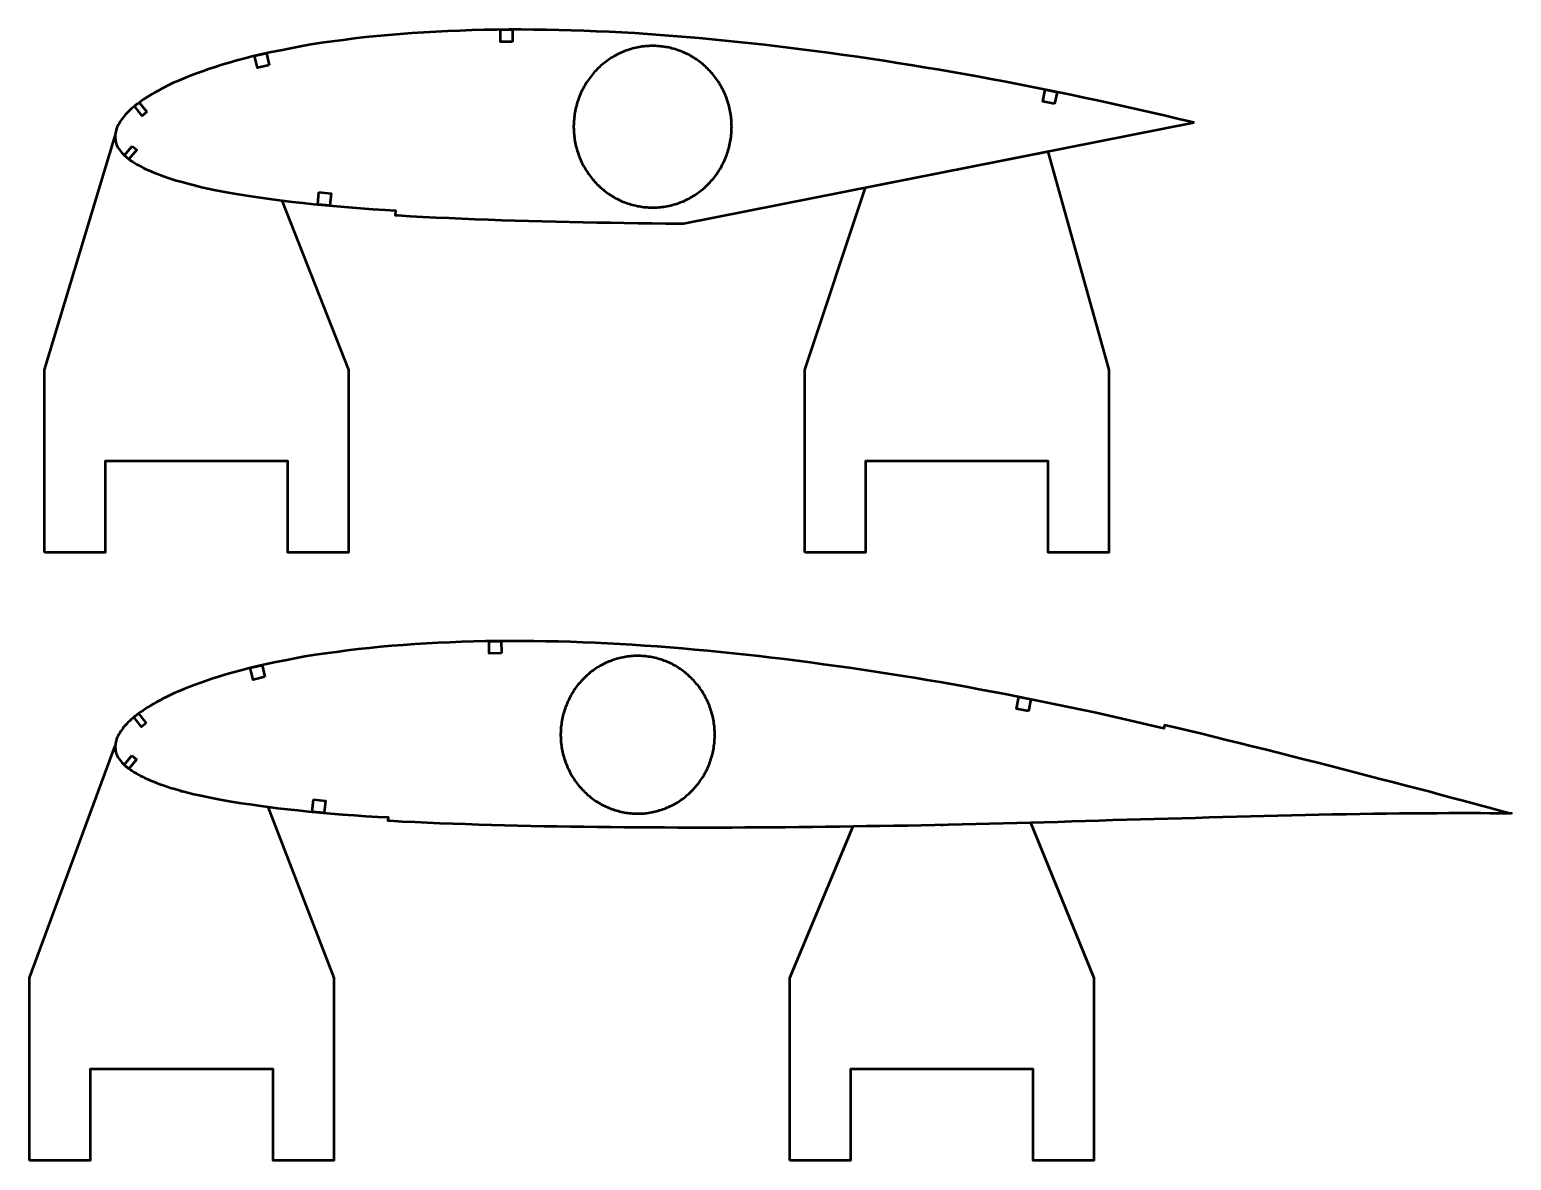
# Model space of a CAD drawing. Header units: metres. Extents: x -32 to 1074, y -15727 to -24.
# Drawn here: x -27 to 460.3, y -14840 to -14468.1 of the extents above; entities that cross this region are included whole.
import ezdxf

# ---------------------------------------------------------------- set-up
doc = ezdxf.new("R2010")
doc.units = ezdxf.units.M
doc.layers.add('Layer', color=7, linetype='Continuous', lineweight=50)

msp = doc.modelspace()

# ---------------------------------------------------------------- linework, layer by layer
at = {"layer": 'Layer', "color": 1}
for p, q in [((277.89, -14514.06), (277.89, -14514.56)), ((27.89, -14519.43), (27.89, -14519.93)), ((22.97, -14718.47), (22.97, -14718.97)), ((272.97, -14729.53), (272.97, -14730.03))]:
    msp.add_line(p, q, dxfattribs=at)
at = {"layer": 'Layer'}
for points in [[(355.84, -14498.63), (355.84, -14498.63), (354.91, -14498.41), (350.52, -14497.38), (346.14, -14496.34), (341.77, -14495.31), (337.39, -14494.3), (333.02, -14493.32), (328.63, -14492.36), (324.23, -14491.42), (319.84, -14490.48), (315.45, -14489.54), (311.07, -14488.61), (306.68, -14487.71), (302.29, -14486.85), (297.89, -14485.99), (293.5, -14485.15), (289.11, -14484.31), (284.72, -14483.49), (280.34, -14482.69), (275.95, -14481.93), (271.55, -14481.19), (267.16, -14480.47), (262.77, -14479.75), (258.39, -14479.04), (254.01, -14478.35), (249.63, -14477.69), (245.25, -14477.06), (240.87, -14476.44), (236.49, -14475.84), (232.13, -14475.24), (227.77, -14474.67), (223.41, -14474.12), (219.06, -14473.6), (214.71, -14473.1), (210.37, -14472.62), (206.04, -14472.15), (201.72, -14471.7), (197.41, -14471.28), (193.13, -14470.88), (188.86, -14470.51), (184.61, -14470.16), (180.39, -14469.84), (176.17, -14469.54), (171.97, -14469.27), (167.78, -14469.03), (163.6, -14468.82), (159.43, -14468.63), (155.27, -14468.46), (151.13, -14468.32), (147, -14468.21), (142.88, -14468.13), (138.77, -14468.08), (134.68, -14468.06), (130.6, -14468.07), (126.54, -14468.11), (122.5, -14468.18), (118.48, -14468.27), (114.47, -14468.4), (110.5, -14468.55), (106.54, -14468.75), (102.61, -14468.98), (98.7, -14469.23), (94.83, -14469.51), (91, -14469.83), (87.2, -14470.19), (83.45, -14470.59), (79.73, -14471.02), (76.06, -14471.48), (72.46, -14471.94), (68.92, -14472.45), (65.46, -14473), (62.07, -14473.6), (58.76, -14474.23), (55.54, -14474.87), (52.42, -14475.52), (49.42, -14476.16), (46.53, -14476.83), (43.76, -14477.53), (41.13, -14478.24), (38.61, -14478.96), (36.22, -14479.68), (33.96, -14480.39), (31.82, -14481.1), (29.8, -14481.79), (27.89, -14482.46), (26.11, -14483.12), (24.44, -14483.77), (22.87, -14484.43), (21.39, -14485.08), (20, -14485.71), (18.69, -14486.34), (17.46, -14486.95), (16.3, -14487.56), (15.2, -14488.15), (14.16, -14488.73), (13.18, -14489.3), (12.26, -14489.85), (11.39, -14490.39), (10.57, -14490.93), (9.79, -14491.47), (9.06, -14491.99), (8.37, -14492.51), (7.72, -14493.01), (7.1, -14493.53), (6.52, -14494.04), (5.97, -14494.54), (5.46, -14495.04), (4.97, -14495.53), (4.52, -14496.02), (4.1, -14496.51), (3.71, -14497), (3.34, -14497.48), (3, -14497.96), (2.68, -14498.44), (2.38, -14498.92), (2.12, -14499.39), (1.89, -14499.82), (1.7, -14500.24), (1.54, -14500.68), (1.41, -14501.14), (1.3, -14501.62), (1.21, -14502.11), (1.14, -14502.5), (1.09, -14502.96), (1.12, -14503.31), (1.14, -14503.79), (1.17, -14504.24), (1.23, -14504.67), (1.31, -14505.1), (1.42, -14505.52), (1.57, -14505.95), (1.76, -14506.37), (2, -14506.8), (2.28, -14507.24), (2.6, -14507.68), (2.94, -14508.12), (3.3, -14508.55), (3.7, -14508.98), (4.14, -14509.41), (4.6, -14509.83), (5.09, -14510.25), (5.63, -14510.66), (6.19, -14511.07), (6.8, -14511.48), (7.44, -14511.88), (8.11, -14512.29), (8.83, -14512.69), (9.58, -14513.1), (10.36, -14513.5), (11.19, -14513.91), (12.07, -14514.31), (13, -14514.72), (13.99, -14515.13), (15.02, -14515.54), (16.12, -14515.95), (17.28, -14516.37), (18.51, -14516.79), (19.81, -14517.22), (21.19, -14517.64), (22.65, -14518.06), (24.23, -14518.49), (25.9, -14518.93), (27.67, -14519.38), (29.55, -14519.83), (31.56, -14520.28), (33.7, -14520.73), (35.97, -14521.18), (38.38, -14521.63), (40.95, -14522.06), (43.67, -14522.5), (46.53, -14522.95), (49.52, -14523.4), (52.65, -14523.85), (55.92, -14524.27), (59.31, -14524.68), (62.83, -14525.06), (66.46, -14525.42), (70.18, -14525.8), (73.98, -14526.17), (77.85, -14526.51), (81.8, -14526.82), (85.81, -14527.11), (89.89, -14527.37), (93.3, -14527.58), (93.21, -14529.07), (93.93, -14529.12), (98.1, -14529.37), (102.31, -14529.61), (106.56, -14529.83), (110.84, -14530.02), (115.16, -14530.19), (119.5, -14530.36), (123.86, -14530.53), (128.25, -14530.7), (132.66, -14530.85), (137.09, -14530.97), (141.54, -14531.09), (146.01, -14531.19), (150.49, -14531.29), (154.99, -14531.38), (159.5, -14531.47), (164.02, -14531.55), (168.56, -14531.62), (173.1, -14531.68), (177.65, -14531.74), (182.21, -14531.79), (188.08, -14531.84), (355.84, -14498.63)], [(355.84, -14498.63), (355.84, -14498.63), (354.91, -14498.41), (350.52, -14497.38), (346.14, -14496.34), (341.77, -14495.31), (337.39, -14494.3), (333.02, -14493.32), (328.63, -14492.36), (324.23, -14491.42), (319.84, -14490.48), (315.45, -14489.54), (311.07, -14488.61), (306.68, -14487.71), (302.29, -14486.85), (297.89, -14485.99), (293.5, -14485.15), (289.11, -14484.31), (284.72, -14483.49), (280.34, -14482.69), (275.95, -14481.93), (271.55, -14481.19), (267.16, -14480.47), (262.77, -14479.75), (258.39, -14479.04), (254.01, -14478.35), (249.63, -14477.69), (245.25, -14477.06), (240.87, -14476.44), (236.49, -14475.84), (232.13, -14475.24), (227.77, -14474.67), (223.41, -14474.12), (219.06, -14473.6), (214.71, -14473.1), (210.37, -14472.62), (206.04, -14472.15), (201.72, -14471.7), (197.41, -14471.28), (193.13, -14470.88), (188.86, -14470.51), (184.61, -14470.16), (180.39, -14469.84), (176.17, -14469.54), (171.97, -14469.27), (167.78, -14469.03), (163.6, -14468.82), (159.43, -14468.63), (155.27, -14468.46), (151.13, -14468.32), (147, -14468.21), (142.88, -14468.13), (138.77, -14468.08), (134.68, -14468.06), (130.6, -14468.07), (126.54, -14468.11), (122.5, -14468.18), (118.48, -14468.27), (114.47, -14468.4), (110.5, -14468.55), (106.54, -14468.75), (102.61, -14468.98), (98.7, -14469.23), (94.83, -14469.51), (91, -14469.83), (87.2, -14470.19), (83.45, -14470.59), (79.73, -14471.02), (76.06, -14471.48), (72.46, -14471.94), (68.92, -14472.45), (65.46, -14473), (62.07, -14473.6), (58.76, -14474.23), (55.54, -14474.87), (52.42, -14475.52), (49.42, -14476.16), (46.53, -14476.83), (43.76, -14477.53), (41.13, -14478.24), (38.61, -14478.96), (36.22, -14479.68), (33.96, -14480.39), (31.82, -14481.1), (29.8, -14481.79), (27.89, -14482.46), (26.11, -14483.12), (24.44, -14483.77), (22.87, -14484.43), (21.39, -14485.08), (20, -14485.71), (18.69, -14486.34), (17.46, -14486.95), (16.3, -14487.56), (15.2, -14488.15), (14.16, -14488.73), (13.18, -14489.3), (12.26, -14489.85), (11.39, -14490.39), (10.57, -14490.93), (9.79, -14491.47), (9.06, -14491.99), (8.37, -14492.51), (7.72, -14493.01), (7.1, -14493.53), (6.52, -14494.04), (5.97, -14494.54), (5.46, -14495.04), (4.97, -14495.53), (4.52, -14496.02), (4.1, -14496.51), (3.71, -14497), (3.34, -14497.48), (3, -14497.96), (2.68, -14498.44), (2.38, -14498.92), (2.12, -14499.39), (1.89, -14499.82), (1.7, -14500.24), (1.54, -14500.68), (1.41, -14501.14), (1.3, -14501.62), (1.21, -14502.11), (1.14, -14502.5), (1.09, -14502.96), (1.12, -14503.31), (1.14, -14503.79), (1.17, -14504.24), (1.23, -14504.67), (1.31, -14505.1), (1.42, -14505.52), (1.57, -14505.95), (1.76, -14506.37), (2, -14506.8), (2.28, -14507.24), (2.6, -14507.68), (2.94, -14508.12), (3.3, -14508.55), (3.7, -14508.98), (4.14, -14509.41), (4.6, -14509.83), (5.09, -14510.25), (5.63, -14510.66), (6.19, -14511.07), (6.8, -14511.48), (7.44, -14511.88), (8.11, -14512.29), (8.83, -14512.69), (9.58, -14513.1), (10.36, -14513.5), (11.19, -14513.91), (12.07, -14514.31), (13, -14514.72), (13.99, -14515.13), (15.02, -14515.54), (16.12, -14515.95), (17.28, -14516.37), (18.51, -14516.79), (19.81, -14517.22), (21.19, -14517.64), (22.65, -14518.06), (24.23, -14518.49), (25.9, -14518.93), (27.67, -14519.38), (29.55, -14519.83), (31.56, -14520.28), (33.7, -14520.73), (35.97, -14521.18), (38.38, -14521.63), (40.95, -14522.06), (43.67, -14522.5), (46.53, -14522.95), (49.52, -14523.4), (52.65, -14523.85), (55.92, -14524.27), (59.31, -14524.68), (62.83, -14525.06), (66.46, -14525.42), (70.18, -14525.8), (73.98, -14526.17), (77.85, -14526.51), (81.8, -14526.82), (85.81, -14527.11), (89.89, -14527.37), (93.3, -14527.58), (93.21, -14529.07), (93.93, -14529.12), (98.1, -14529.37), (102.31, -14529.61), (106.56, -14529.83), (110.84, -14530.02), (115.16, -14530.19), (119.5, -14530.36), (123.86, -14530.53), (128.25, -14530.7), (132.66, -14530.85), (137.09, -14530.97), (141.54, -14531.09), (146.01, -14531.19), (150.49, -14531.29), (154.99, -14531.38), (159.5, -14531.47), (164.02, -14531.55), (168.56, -14531.62), (173.1, -14531.68), (177.65, -14531.74), (182.21, -14531.79), (188.08, -14531.84), (355.84, -14498.63)], [(203.88, -14500), (203.87, -14499.44), (203.86, -14498.88), (203.83, -14498.33), (203.79, -14497.77), (203.74, -14497.21), (203.67, -14496.66), (203.6, -14496.1), (203.51, -14495.55), (203.42, -14495), (203.31, -14494.46), (203.19, -14493.91), (203.06, -14493.37), (202.92, -14492.83), (202.76, -14492.29), (202.6, -14491.76), (202.42, -14491.23), (202.24, -14490.71), (202.04, -14490.19), (201.84, -14489.67), (201.62, -14489.16), (201.39, -14488.65), (201.15, -14488.15), (200.9, -14487.65), (200.64, -14487.16), (200.37, -14486.67), (200.1, -14486.19), (199.81, -14485.72), (199.51, -14485.25), (199.2, -14484.79), (198.88, -14484.33), (198.56, -14483.89), (198.22, -14483.45), (197.88, -14483.01), (197.52, -14482.59), (197.16, -14482.17), (196.79, -14481.76), (196.41, -14481.36), (196.02, -14480.96), (195.63, -14480.58), (195.23, -14480.2), (194.82, -14479.83), (194.4, -14479.47), (193.97, -14479.12), (193.54, -14478.78), (193.1, -14478.45), (192.65, -14478.13), (192.2, -14477.82), (191.74, -14477.51), (191.28, -14477.22), (190.81, -14476.94), (190.33, -14476.67), (189.85, -14476.4), (189.36, -14476.15), (188.87, -14475.91), (188.37, -14475.68), (187.87, -14475.46), (187.36, -14475.25), (186.85, -14475.05), (186.34, -14474.87), (185.82, -14474.69), (185.3, -14474.53), (184.77, -14474.37), (184.24, -14474.23), (183.71, -14474.1), (183.18, -14473.98), (182.64, -14473.87), (182.1, -14473.78), (181.56, -14473.69), (181.02, -14473.62), (180.48, -14473.56), (179.94, -14473.51), (179.39, -14473.47), (178.85, -14473.44), (178.3, -14473.43), (177.75, -14473.42), (177.21, -14473.43), (176.66, -14473.45), (176.12, -14473.49), (175.57, -14473.53), (175.03, -14473.59), (174.49, -14473.65), (173.95, -14473.73), (173.41, -14473.82), (172.87, -14473.92), (172.34, -14474.04), (171.8, -14474.16), (171.27, -14474.3), (170.75, -14474.45), (170.22, -14474.61), (169.7, -14474.78), (169.19, -14474.96), (168.67, -14475.15), (168.17, -14475.35), (167.66, -14475.57), (167.16, -14475.79), (166.67, -14476.03), (166.18, -14476.28), (165.69, -14476.53), (165.21, -14476.8), (164.74, -14477.08), (164.27, -14477.37), (163.81, -14477.66), (163.35, -14477.97), (162.9, -14478.29), (162.46, -14478.61), (162.02, -14478.95), (161.6, -14479.3), (161.17, -14479.65), (160.76, -14480.01), (160.35, -14480.39), (159.95, -14480.77), (159.56, -14481.16), (159.18, -14481.56), (158.8, -14481.96), (158.44, -14482.38), (158.08, -14482.8), (157.73, -14483.23), (157.39, -14483.66), (157.06, -14484.11), (156.74, -14484.56), (156.43, -14485.02), (156.12, -14485.48), (155.83, -14485.95), (155.54, -14486.43), (155.27, -14486.91), (155.01, -14487.4), (154.75, -14487.9), (154.51, -14488.4), (154.28, -14488.9), (154.05, -14489.41), (153.84, -14489.93), (153.64, -14490.45), (153.45, -14490.97), (153.27, -14491.5), (153.1, -14492.03), (152.94, -14492.56), (152.79, -14493.1), (152.66, -14493.64), (152.53, -14494.18), (152.42, -14494.73), (152.32, -14495.28), (152.22, -14495.83), (152.14, -14496.38), (152.08, -14496.94), (152.02, -14497.49), (151.97, -14498.05), (151.94, -14498.6), (151.92, -14499.16), (151.9, -14499.72), (151.9, -14500.28), (151.92, -14500.84), (151.94, -14501.4), (151.97, -14501.95), (152.02, -14502.51), (152.08, -14503.06), (152.14, -14503.62), (152.22, -14504.17), (152.32, -14504.72), (152.42, -14505.27), (152.53, -14505.82), (152.66, -14506.36), (152.79, -14506.9), (152.94, -14507.44), (153.1, -14507.97), (153.27, -14508.5), (153.45, -14509.03), (153.64, -14509.55), (153.84, -14510.07), (154.05, -14510.59), (154.28, -14511.1), (154.51, -14511.6), (154.75, -14512.1), (155.01, -14512.6), (155.27, -14513.09), (155.54, -14513.57), (155.83, -14514.05), (156.12, -14514.52), (156.43, -14514.98), (156.74, -14515.44), (157.06, -14515.89), (157.39, -14516.34), (157.73, -14516.77), (158.08, -14517.2), (158.44, -14517.62), (158.8, -14518.04), (159.18, -14518.44), (159.56, -14518.84), (159.95, -14519.23), (160.35, -14519.61), (160.76, -14519.99), (161.17, -14520.35), (161.6, -14520.7), (162.02, -14521.05), (162.46, -14521.39), (162.9, -14521.71), (163.35, -14522.03), (163.81, -14522.34), (164.27, -14522.63), (164.74, -14522.92), (165.21, -14523.2), (165.69, -14523.47), (166.18, -14523.72), (166.67, -14523.97), (167.16, -14524.21), (167.66, -14524.43), (168.17, -14524.65), (168.67, -14524.85), (169.19, -14525.04), (169.7, -14525.22), (170.22, -14525.39), (170.75, -14525.55), (171.27, -14525.7), (171.8, -14525.84), (172.34, -14525.96), (172.87, -14526.08), (173.41, -14526.18), (173.95, -14526.27), (174.49, -14526.35), (175.03, -14526.41), (175.57, -14526.47), (176.12, -14526.51), (176.66, -14526.55), (177.21, -14526.57), (177.75, -14526.58), (178.3, -14526.57), (178.85, -14526.56), (179.39, -14526.53), (179.94, -14526.49), (180.48, -14526.44), (181.02, -14526.38), (181.56, -14526.31), (182.1, -14526.22), (182.64, -14526.13), (183.18, -14526.02), (183.71, -14525.9), (184.24, -14525.77), (184.77, -14525.63), (185.3, -14525.47), (185.82, -14525.31), (186.34, -14525.13), (186.85, -14524.95), (187.36, -14524.75), (187.87, -14524.54), (188.37, -14524.32), (188.87, -14524.09), (189.36, -14523.85), (189.85, -14523.6), (190.33, -14523.33), (190.81, -14523.06), (191.28, -14522.78), (191.74, -14522.49), (192.2, -14522.18), (192.65, -14521.87), (193.1, -14521.55), (193.54, -14521.22), (193.97, -14520.88), (194.4, -14520.53), (194.82, -14520.17), (195.23, -14519.8), (195.63, -14519.42), (196.02, -14519.04), (196.41, -14518.64), (196.79, -14518.24), (197.16, -14517.83), (197.52, -14517.41), (197.88, -14516.99), (198.22, -14516.55), (198.56, -14516.11), (198.88, -14515.67), (199.2, -14515.21), (199.51, -14514.75), (199.81, -14514.28), (200.1, -14513.81), (200.37, -14513.33), (200.64, -14512.84), (200.9, -14512.35), (201.15, -14511.85), (201.39, -14511.35), (201.62, -14510.84), (201.84, -14510.33), (202.04, -14509.81), (202.24, -14509.29), (202.42, -14508.77), (202.6, -14508.24), (202.76, -14507.71), (202.92, -14507.17), (203.06, -14506.63), (203.19, -14506.09), (203.31, -14505.54), (203.42, -14505), (203.51, -14504.45), (203.6, -14503.9), (203.67, -14503.34), (203.74, -14502.79), (203.79, -14502.23), (203.83, -14501.67), (203.86, -14501.12), (203.87, -14500.56), (203.88, -14500)], [(460.24, -14725.98), (458.66, -14725.57), (456.14, -14724.89), (453.42, -14724.15), (450.49, -14723.36), (447.36, -14722.53), (444.04, -14721.64), (440.55, -14720.7), (436.9, -14719.72), (433.13, -14718.72), (429.24, -14717.71), (425.27, -14716.69), (421.23, -14715.63), (417.14, -14714.56), (413.02, -14713.47), (408.86, -14712.39), (404.68, -14711.32), (400.48, -14710.26), (396.26, -14709.18), (392.04, -14708.09), (387.82, -14707.01), (383.59, -14705.93), (379.34, -14704.88), (375.09, -14703.85), (370.84, -14702.8), (366.59, -14701.74), (362.34, -14700.68), (358.09, -14699.63), (353.84, -14698.61), (349.58, -14697.62), (346.21, -14696.86), (345.98, -14697.89), (345.07, -14697.68), (340.8, -14696.7), (336.54, -14695.71), (332.28, -14694.73), (328.02, -14693.76), (323.76, -14692.83), (319.49, -14691.92), (315.21, -14691.03), (310.93, -14690.13), (306.67, -14689.23), (302.4, -14688.35), (298.13, -14687.5), (293.86, -14686.68), (289.58, -14685.87), (285.3, -14685.07), (281.03, -14684.27), (276.76, -14683.49), (272.49, -14682.74), (268.22, -14682.02), (263.94, -14681.32), (259.67, -14680.64), (255.4, -14679.96), (251.13, -14679.29), (246.87, -14678.64), (242.61, -14678.02), (238.35, -14677.43), (234.09, -14676.85), (229.83, -14676.28), (225.58, -14675.72), (221.34, -14675.18), (217.11, -14674.67), (212.87, -14674.19), (208.64, -14673.72), (204.42, -14673.27), (200.2, -14672.83), (196, -14672.42), (191.81, -14672.02), (187.64, -14671.66), (183.5, -14671.32), (179.37, -14671), (175.25, -14670.71), (171.15, -14670.43), (167.07, -14670.19), (162.99, -14669.98), (158.93, -14669.79), (154.87, -14669.62), (150.83, -14669.48), (146.8, -14669.36), (142.78, -14669.28), (138.78, -14669.22), (134.79, -14669.19), (130.81, -14669.19), (126.84, -14669.21), (122.9, -14669.27), (118.97, -14669.36), (115.06, -14669.47), (111.16, -14669.61), (107.3, -14669.78), (103.45, -14669.98), (99.63, -14670.23), (95.83, -14670.49), (92.07, -14670.78), (88.35, -14671.11), (84.66, -14671.47), (81.01, -14671.88), (77.39, -14672.32), (73.83, -14672.78), (70.33, -14673.25), (66.9, -14673.76), (63.53, -14674.31), (60.24, -14674.91), (57.03, -14675.53), (53.9, -14676.17), (50.87, -14676.81), (47.95, -14677.46), (45.15, -14678.12), (42.46, -14678.81), (39.9, -14679.51), (37.46, -14680.22), (35.14, -14680.94), (32.94, -14681.64), (30.86, -14682.33), (28.9, -14683.01), (27.06, -14683.68), (25.33, -14684.33), (23.71, -14684.97), (22.18, -14685.61), (20.75, -14686.25), (19.4, -14686.87), (18.13, -14687.49), (16.94, -14688.09), (15.81, -14688.68), (14.75, -14689.27), (13.74, -14689.83), (12.79, -14690.39), (11.9, -14690.93), (11.06, -14691.46), (10.26, -14691.99), (9.51, -14692.51), (8.8, -14693.02), (8.13, -14693.53), (7.5, -14694.02), (6.9, -14694.53), (6.34, -14695.02), (5.81, -14695.51), (5.32, -14696), (4.85, -14696.48), (4.41, -14696.96), (4, -14697.44), (3.62, -14697.91), (3.27, -14698.38), (2.94, -14698.85), (2.64, -14699.32), (2.35, -14699.78), (2.09, -14700.23), (1.87, -14700.66), (1.69, -14701.06), (1.54, -14701.48), (1.42, -14701.93), (1.32, -14702.39), (1.23, -14702.88), (1.16, -14703.25), (1.12, -14703.69), (1.15, -14704.03), (1.17, -14704.49), (1.2, -14704.93), (1.26, -14705.35), (1.34, -14705.76), (1.45, -14706.17), (1.6, -14706.58), (1.78, -14706.98), (2.01, -14707.4), (2.29, -14707.83), (2.59, -14708.25), (2.93, -14708.68), (3.28, -14709.09), (3.67, -14709.51), (4.09, -14709.92), (4.55, -14710.33), (5.03, -14710.73), (5.55, -14711.12), (6.1, -14711.52), (6.69, -14711.91), (7.31, -14712.3), (7.97, -14712.69), (8.66, -14713.08), (9.39, -14713.48), (10.16, -14713.87), (10.97, -14714.25), (11.82, -14714.64), (12.73, -14715.03), (13.68, -14715.42), (14.7, -14715.82), (15.76, -14716.22), (16.89, -14716.62), (18.09, -14717.02), (19.35, -14717.43), (20.69, -14717.84), (22.12, -14718.24), (23.65, -14718.65), (25.28, -14719.06), (27, -14719.49), (28.84, -14719.92), (30.79, -14720.35), (32.87, -14720.78), (35.08, -14721.21), (37.43, -14721.63), (39.92, -14722.04), (42.57, -14722.45), (45.36, -14722.88), (48.27, -14723.31), (51.31, -14723.73), (54.49, -14724.12), (57.79, -14724.5), (61.21, -14724.86), (64.74, -14725.19), (68.36, -14725.54), (72.06, -14725.88), (75.83, -14726.2), (79.67, -14726.48), (83.57, -14726.74), (87.53, -14726.98), (90.85, -14727.16), (90.79, -14728.21), (91.49, -14728.25), (95.55, -14728.48), (99.64, -14728.69), (103.77, -14728.88), (107.93, -14729.05), (112.13, -14729.2), (116.35, -14729.34), (120.59, -14729.49), (124.86, -14729.63), (129.14, -14729.75), (133.45, -14729.86), (137.78, -14729.95), (142.12, -14730.02), (146.48, -14730.1), (150.85, -14730.17), (155.24, -14730.23), (159.63, -14730.29), (164.04, -14730.34), (168.46, -14730.38), (172.89, -14730.41), (177.32, -14730.44), (181.74, -14730.45), (186.17, -14730.47), (190.58, -14730.48), (194.99, -14730.48), (199.4, -14730.49), (203.81, -14730.47), (208.23, -14730.45), (212.66, -14730.41), (217.09, -14730.38), (221.53, -14730.35), (225.97, -14730.33), (230.42, -14730.29), (234.87, -14730.22), (239.32, -14730.15), (243.79, -14730.08), (248.26, -14730.01), (252.73, -14729.96), (257.2, -14729.9), (261.68, -14729.81), (266.17, -14729.69), (270.66, -14729.58), (275.15, -14729.48), (279.65, -14729.4), (284.15, -14729.32), (288.65, -14729.2), (293.15, -14729.06), (297.66, -14728.93), (302.18, -14728.81), (306.69, -14728.7), (311.2, -14728.59), (315.72, -14728.47), (320.24, -14728.32), (324.76, -14728.17), (329.28, -14728.04), (333.8, -14727.91), (338.33, -14727.8), (342.85, -14727.69), (347.37, -14727.56), (351.9, -14727.41), (356.42, -14727.28), (360.95, -14727.15), (365.47, -14727.03), (369.99, -14726.93), (374.51, -14726.81), (379.03, -14726.68), (383.54, -14726.55), (388.05, -14726.44), (392.56, -14726.34), (397.05, -14726.25), (401.53, -14726.17), (405.99, -14726.08), (410.43, -14726), (414.83, -14725.93), (419.19, -14725.87), (423.5, -14725.82), (427.73, -14725.79), (431.86, -14725.76), (435.87, -14725.74), (439.74, -14725.72), (443.43, -14725.71), (446.93, -14725.72), (450.21, -14725.73), (453.27, -14725.74), (456.1, -14725.76), (458.71, -14725.79), (460.32, -14725.81)], [(460.24, -14725.98), (458.66, -14725.57), (456.14, -14724.89), (453.42, -14724.15), (450.49, -14723.36), (447.36, -14722.53), (444.04, -14721.64), (440.55, -14720.7), (436.9, -14719.72), (433.13, -14718.72), (429.24, -14717.71), (425.27, -14716.69), (421.23, -14715.63), (417.14, -14714.56), (413.02, -14713.47), (408.86, -14712.39), (404.68, -14711.32), (400.48, -14710.26), (396.26, -14709.18), (392.04, -14708.09), (387.82, -14707.01), (383.59, -14705.93), (379.34, -14704.88), (375.09, -14703.85), (370.84, -14702.8), (366.59, -14701.74), (362.34, -14700.68), (358.09, -14699.63), (353.84, -14698.61), (349.58, -14697.62), (346.21, -14696.86), (345.98, -14697.89), (345.07, -14697.68), (340.8, -14696.7), (336.54, -14695.71), (332.28, -14694.73), (328.02, -14693.76), (323.76, -14692.83), (319.49, -14691.92), (315.21, -14691.03), (310.93, -14690.13), (306.67, -14689.23), (302.4, -14688.35), (298.13, -14687.5), (293.86, -14686.68), (289.58, -14685.87), (285.3, -14685.07), (281.03, -14684.27), (276.76, -14683.49), (272.49, -14682.74), (268.22, -14682.02), (263.94, -14681.32), (259.67, -14680.64), (255.4, -14679.96), (251.13, -14679.29), (246.87, -14678.64), (242.61, -14678.02), (238.35, -14677.43), (234.09, -14676.85), (229.83, -14676.28), (225.58, -14675.72), (221.34, -14675.18), (217.11, -14674.67), (212.87, -14674.19), (208.64, -14673.72), (204.42, -14673.27), (200.2, -14672.83), (196, -14672.42), (191.81, -14672.02), (187.64, -14671.66), (183.5, -14671.32), (179.37, -14671), (175.25, -14670.71), (171.15, -14670.43), (167.07, -14670.19), (162.99, -14669.98), (158.93, -14669.79), (154.87, -14669.62), (150.83, -14669.48), (146.8, -14669.36), (142.78, -14669.28), (138.78, -14669.22), (134.79, -14669.19), (130.81, -14669.19), (126.84, -14669.21), (122.9, -14669.27), (118.97, -14669.36), (115.06, -14669.47), (111.16, -14669.61), (107.3, -14669.78), (103.45, -14669.98), (99.63, -14670.23), (95.83, -14670.49), (92.07, -14670.78), (88.35, -14671.11), (84.66, -14671.47), (81.01, -14671.88), (77.39, -14672.32), (73.83, -14672.78), (70.33, -14673.25), (66.9, -14673.76), (63.53, -14674.31), (60.24, -14674.91), (57.03, -14675.53), (53.9, -14676.17), (50.87, -14676.81), (47.95, -14677.46), (45.15, -14678.12), (42.46, -14678.81), (39.9, -14679.51), (37.46, -14680.22), (35.14, -14680.94), (32.94, -14681.64), (30.86, -14682.33), (28.9, -14683.01), (27.06, -14683.68), (25.33, -14684.33), (23.71, -14684.97), (22.18, -14685.61), (20.75, -14686.25), (19.4, -14686.87), (18.13, -14687.49), (16.94, -14688.09), (15.81, -14688.68), (14.75, -14689.27), (13.74, -14689.83), (12.79, -14690.39), (11.9, -14690.93), (11.06, -14691.46), (10.26, -14691.99), (9.51, -14692.51), (8.8, -14693.02), (8.13, -14693.53), (7.5, -14694.02), (6.9, -14694.53), (6.34, -14695.02), (5.81, -14695.51), (5.32, -14696), (4.85, -14696.48), (4.41, -14696.96), (4, -14697.44), (3.62, -14697.91), (3.27, -14698.38), (2.94, -14698.85), (2.64, -14699.32), (2.35, -14699.78), (2.09, -14700.23), (1.87, -14700.66), (1.69, -14701.06), (1.54, -14701.48), (1.42, -14701.93), (1.32, -14702.39), (1.23, -14702.88), (1.16, -14703.25), (1.12, -14703.69), (1.15, -14704.03), (1.17, -14704.49), (1.2, -14704.93), (1.26, -14705.35), (1.34, -14705.76), (1.45, -14706.17), (1.6, -14706.58), (1.78, -14706.98), (2.01, -14707.4), (2.29, -14707.83), (2.59, -14708.25), (2.93, -14708.68), (3.28, -14709.09), (3.67, -14709.51), (4.09, -14709.92), (4.55, -14710.33), (5.03, -14710.73), (5.55, -14711.12), (6.1, -14711.52), (6.69, -14711.91), (7.31, -14712.3), (7.97, -14712.69), (8.66, -14713.08), (9.39, -14713.48), (10.16, -14713.87), (10.97, -14714.25), (11.82, -14714.64), (12.73, -14715.03), (13.68, -14715.42), (14.7, -14715.82), (15.76, -14716.22), (16.89, -14716.62), (18.09, -14717.02), (19.35, -14717.43), (20.69, -14717.84), (22.12, -14718.24), (23.65, -14718.65), (25.28, -14719.06), (27, -14719.49), (28.84, -14719.92), (30.79, -14720.35), (32.87, -14720.78), (35.08, -14721.21), (37.43, -14721.63), (39.92, -14722.04), (42.57, -14722.45), (45.36, -14722.88), (48.27, -14723.31), (51.31, -14723.73), (54.49, -14724.12), (57.79, -14724.5), (61.21, -14724.86), (64.74, -14725.19), (68.36, -14725.54), (72.06, -14725.88), (75.83, -14726.2), (79.67, -14726.48), (83.57, -14726.74), (87.53, -14726.98), (90.85, -14727.16), (90.79, -14728.21), (91.49, -14728.25), (95.55, -14728.48), (99.64, -14728.69), (103.77, -14728.88), (107.93, -14729.05), (112.13, -14729.2), (116.35, -14729.34), (120.59, -14729.49), (124.86, -14729.63), (129.14, -14729.75), (133.45, -14729.86), (137.78, -14729.95), (142.12, -14730.02), (146.48, -14730.1), (150.85, -14730.17), (155.24, -14730.23), (159.63, -14730.29), (164.04, -14730.34), (168.46, -14730.38), (172.89, -14730.41), (177.32, -14730.44), (181.74, -14730.45), (186.17, -14730.47), (190.58, -14730.48), (194.99, -14730.48), (199.4, -14730.49), (203.81, -14730.47), (208.23, -14730.45), (212.66, -14730.41), (217.09, -14730.38), (221.53, -14730.35), (225.97, -14730.33), (230.42, -14730.29), (234.87, -14730.22), (239.32, -14730.15), (243.79, -14730.08), (248.26, -14730.01), (252.73, -14729.96), (257.2, -14729.9), (261.68, -14729.81), (266.17, -14729.69), (270.66, -14729.58), (275.15, -14729.48), (279.65, -14729.4), (284.15, -14729.32), (288.65, -14729.2), (293.15, -14729.06), (297.66, -14728.93), (302.18, -14728.81), (306.69, -14728.7), (311.2, -14728.59), (315.72, -14728.47), (320.24, -14728.32), (324.76, -14728.17), (329.28, -14728.04), (333.8, -14727.91), (338.33, -14727.8), (342.85, -14727.69), (347.37, -14727.56), (351.9, -14727.41), (356.42, -14727.28), (360.95, -14727.15), (365.47, -14727.03), (369.99, -14726.93), (374.51, -14726.81), (379.03, -14726.68), (383.54, -14726.55), (388.05, -14726.44), (392.56, -14726.34), (397.05, -14726.25), (401.53, -14726.17), (405.99, -14726.08), (410.43, -14726), (414.83, -14725.93), (419.19, -14725.87), (423.5, -14725.82), (427.73, -14725.79), (431.86, -14725.76), (435.87, -14725.74), (439.74, -14725.72), (443.43, -14725.71), (446.93, -14725.72), (450.21, -14725.73), (453.27, -14725.74), (456.1, -14725.76), (458.71, -14725.79), (460.32, -14725.81)], [(198.32, -14700), (198.31, -14699.45), (198.3, -14698.91), (198.27, -14698.37), (198.23, -14697.82), (198.18, -14697.28), (198.12, -14696.74), (198.05, -14696.2), (197.96, -14695.66), (197.87, -14695.12), (197.76, -14694.59), (197.65, -14694.06), (197.52, -14693.53), (197.38, -14693), (197.23, -14692.48), (197.07, -14691.96), (196.9, -14691.44), (196.72, -14690.93), (196.53, -14690.42), (196.33, -14689.92), (196.11, -14689.42), (195.89, -14688.92), (195.66, -14688.43), (195.42, -14687.95), (195.16, -14687.47), (194.9, -14686.99), (194.63, -14686.52), (194.35, -14686.06), (194.06, -14685.6), (193.76, -14685.15), (193.45, -14684.71), (193.13, -14684.27), (192.8, -14683.84), (192.46, -14683.42), (192.12, -14683), (191.77, -14682.6), (191.41, -14682.2), (191.04, -14681.8), (190.66, -14681.42), (190.27, -14681.04), (189.88, -14680.68), (189.48, -14680.32), (189.07, -14679.97), (188.66, -14679.62), (188.23, -14679.29), (187.8, -14678.97), (187.37, -14678.65), (186.93, -14678.35), (186.48, -14678.05), (186.03, -14677.77), (185.57, -14677.49), (185.1, -14677.22), (184.63, -14676.97), (184.16, -14676.72), (183.68, -14676.49), (183.19, -14676.26), (182.7, -14676.05), (182.21, -14675.84), (181.71, -14675.65), (181.21, -14675.47), (180.7, -14675.3), (180.19, -14675.14), (179.68, -14674.99), (179.16, -14674.85), (178.65, -14674.72), (178.13, -14674.6), (177.6, -14674.5), (177.08, -14674.4), (176.55, -14674.32), (176.02, -14674.25), (175.49, -14674.19), (174.96, -14674.14), (174.43, -14674.1), (173.9, -14674.08), (173.37, -14674.06), (172.84, -14674.06), (172.3, -14674.07), (171.77, -14674.09), (171.24, -14674.12), (170.71, -14674.16), (170.18, -14674.22), (169.65, -14674.28), (169.12, -14674.36), (168.6, -14674.45), (168.07, -14674.55), (167.55, -14674.66), (167.03, -14674.78), (166.51, -14674.92), (166, -14675.06), (165.49, -14675.22), (164.98, -14675.38), (164.48, -14675.56), (163.98, -14675.75), (163.48, -14675.95), (162.99, -14676.15), (162.5, -14676.37), (162.02, -14676.6), (161.54, -14676.85), (161.07, -14677.1), (160.6, -14677.36), (160.14, -14677.63), (159.68, -14677.91), (159.23, -14678.2), (158.79, -14678.5), (158.35, -14678.81), (157.92, -14679.13), (157.49, -14679.46), (157.07, -14679.79), (156.66, -14680.14), (156.26, -14680.49), (155.86, -14680.86), (155.47, -14681.23), (155.09, -14681.61), (154.72, -14682), (154.35, -14682.4), (153.99, -14682.8), (153.64, -14683.21), (153.3, -14683.63), (152.97, -14684.06), (152.65, -14684.49), (152.33, -14684.93), (152.03, -14685.38), (151.73, -14685.83), (151.45, -14686.29), (151.17, -14686.76), (150.9, -14687.23), (150.65, -14687.7), (150.4, -14688.19), (150.16, -14688.68), (149.93, -14689.17), (149.72, -14689.67), (149.51, -14690.17), (149.31, -14690.67), (149.13, -14691.19), (148.95, -14691.7), (148.79, -14692.22), (148.63, -14692.74), (148.49, -14693.26), (148.35, -14693.79), (148.23, -14694.32), (148.12, -14694.86), (148.02, -14695.39), (147.93, -14695.93), (147.85, -14696.47), (147.79, -14697.01), (147.73, -14697.55), (147.69, -14698.09), (147.65, -14698.64), (147.63, -14699.18), (147.62, -14699.73), (147.62, -14700.27), (147.63, -14700.82), (147.65, -14701.36), (147.69, -14701.91), (147.73, -14702.45), (147.79, -14702.99), (147.85, -14703.53), (147.93, -14704.07), (148.02, -14704.61), (148.12, -14705.14), (148.23, -14705.68), (148.35, -14706.21), (148.49, -14706.74), (148.63, -14707.26), (148.79, -14707.78), (148.95, -14708.3), (149.13, -14708.81), (149.31, -14709.33), (149.51, -14709.83), (149.72, -14710.33), (149.93, -14710.83), (150.16, -14711.32), (150.4, -14711.81), (150.65, -14712.3), (150.9, -14712.77), (151.17, -14713.24), (151.45, -14713.71), (151.73, -14714.17), (152.03, -14714.62), (152.33, -14715.07), (152.65, -14715.51), (152.97, -14715.94), (153.3, -14716.37), (153.64, -14716.79), (153.99, -14717.2), (154.35, -14717.6), (154.72, -14718), (155.09, -14718.39), (155.47, -14718.77), (155.86, -14719.14), (156.26, -14719.51), (156.66, -14719.86), (157.07, -14720.21), (157.49, -14720.54), (157.92, -14720.87), (158.35, -14721.19), (158.79, -14721.5), (159.23, -14721.8), (159.68, -14722.09), (160.14, -14722.37), (160.6, -14722.64), (161.07, -14722.9), (161.54, -14723.15), (162.02, -14723.4), (162.5, -14723.63), (162.99, -14723.85), (163.48, -14724.05), (163.98, -14724.25), (164.48, -14724.44), (164.98, -14724.62), (165.49, -14724.78), (166, -14724.94), (166.51, -14725.08), (167.03, -14725.22), (167.55, -14725.34), (168.07, -14725.45), (168.6, -14725.55), (169.12, -14725.64), (169.65, -14725.72), (170.18, -14725.78), (170.71, -14725.84), (171.24, -14725.88), (171.77, -14725.91), (172.3, -14725.93), (172.84, -14725.94), (173.37, -14725.94), (173.9, -14725.92), (174.43, -14725.9), (174.96, -14725.86), (175.49, -14725.81), (176.02, -14725.75), (176.55, -14725.68), (177.08, -14725.6), (177.6, -14725.5), (178.13, -14725.4), (178.65, -14725.28), (179.16, -14725.15), (179.68, -14725.01), (180.19, -14724.86), (180.7, -14724.7), (181.21, -14724.53), (181.71, -14724.35), (182.21, -14724.16), (182.7, -14723.95), (183.19, -14723.74), (183.68, -14723.51), (184.16, -14723.28), (184.63, -14723.03), (185.1, -14722.78), (185.57, -14722.51), (186.03, -14722.23), (186.48, -14721.95), (186.93, -14721.65), (187.37, -14721.35), (187.8, -14721.03), (188.23, -14720.71), (188.66, -14720.38), (189.07, -14720.03), (189.48, -14719.68), (189.88, -14719.32), (190.27, -14718.96), (190.66, -14718.58), (191.04, -14718.2), (191.41, -14717.8), (191.77, -14717.4), (192.12, -14717), (192.46, -14716.58), (192.8, -14716.16), (193.13, -14715.73), (193.45, -14715.29), (193.76, -14714.85), (194.06, -14714.4), (194.35, -14713.94), (194.63, -14713.48), (194.9, -14713.01), (195.16, -14712.53), (195.42, -14712.05), (195.66, -14711.57), (195.89, -14711.08), (196.11, -14710.58), (196.33, -14710.08), (196.53, -14709.58), (196.72, -14709.07), (196.9, -14708.56), (197.07, -14708.04), (197.23, -14707.52), (197.38, -14707), (197.52, -14706.47), (197.65, -14705.94), (197.76, -14705.41), (197.87, -14704.88), (197.96, -14704.34), (198.05, -14703.8), (198.12, -14703.26), (198.18, -14702.72), (198.23, -14702.18), (198.27, -14701.63), (198.3, -14701.09), (198.31, -14700.55), (198.32, -14700)]]:
    msp.add_lwpolyline(points, close=True, dxfattribs=at)
for points in [[(131.84, -14472.06), (127.84, -14472.1), (127.8, -14468.1), (131.8, -14468.06), (131.84, -14472.06)], [(51.78, -14479.72), (47.89, -14480.63), (46.98, -14476.73), (50.88, -14475.82), (51.78, -14479.72)], [(310.09, -14492.49), (306.17, -14491.69), (306.97, -14487.77), (310.89, -14488.58), (310.09, -14492.49)], [(11.51, -14495.13), (9.93, -14496.36), (7.47, -14493.21), (9.04, -14491.98), (11.51, -14495.13)], [(6.68, -14506.35), (8.21, -14507.64), (5.63, -14510.7), (4.1, -14509.41), (6.68, -14506.35)], [(68.12, -14521.57), (72.1, -14521.97), (71.7, -14525.95), (67.72, -14525.55), (68.12, -14521.57)], [(128.12, -14673.2), (124.12, -14673.25), (124.06, -14669.25), (128.06, -14669.2), (128.12, -14673.2)], [(50.35, -14681), (46.46, -14681.92), (45.53, -14678.03), (49.42, -14677.11), (50.35, -14681)], [(301.5, -14692.25), (297.57, -14691.47), (298.36, -14687.54), (302.28, -14688.33), (301.5, -14692.25)], [(11.29, -14696.14), (9.72, -14697.38), (7.24, -14694.24), (8.81, -14693), (11.29, -14696.14)], [(6.6, -14706.83), (8.14, -14708.11), (5.58, -14711.18), (4.04, -14709.91), (6.6, -14706.83)], [(66.29, -14721.32), (70.27, -14721.7), (69.89, -14725.68), (65.91, -14725.31), (66.29, -14721.32)]]:
    msp.add_lwpolyline(points, dxfattribs=at)
at = {"layer": 'Layer', "color": 1}
for points in [[(-22.11, -14640), (-22.11, -14580), (1.09, -14502.96), (1.12, -14503.31), (1.14, -14503.79), (1.17, -14504.24), (1.23, -14504.67), (1.31, -14505.1), (1.42, -14505.52), (1.57, -14505.95), (1.76, -14506.37), (2, -14506.8), (2.28, -14507.24), (2.6, -14507.68), (2.94, -14508.12), (3.3, -14508.55), (3.7, -14508.98), (4.14, -14509.41), (4.6, -14509.83), (5.09, -14510.25), (5.63, -14510.66), (6.19, -14511.07), (6.8, -14511.48), (7.44, -14511.88), (8.11, -14512.29), (8.83, -14512.69), (9.58, -14513.1), (10.36, -14513.5), (11.19, -14513.91), (12.07, -14514.31), (13, -14514.72), (13.99, -14515.13), (15.02, -14515.54), (16.12, -14515.95), (17.28, -14516.37), (18.51, -14516.79), (19.81, -14517.22), (21.19, -14517.64), (22.65, -14518.06), (24.23, -14518.49), (25.9, -14518.93), (27.67, -14519.38), (29.55, -14519.83), (31.56, -14520.28), (33.7, -14520.73), (35.97, -14521.18), (38.38, -14521.63), (40.95, -14522.06), (43.67, -14522.5), (46.53, -14522.95), (49.52, -14523.4), (52.65, -14523.85), (55.92, -14524.27), (77.89, -14580), (77.89, -14640), (57.94, -14640), (57.94, -14610), (-2.16, -14610), (-2.16, -14640)], [(227.89, -14640), (227.89, -14580), (247.89, -14520), (307.89, -14508.12), (327.89, -14580), (327.89, -14640), (307.94, -14640), (307.94, -14610), (247.84, -14610), (247.84, -14640)], [(-27.03, -14840), (-27.03, -14780), (1.12, -14703.69), (1.15, -14704.03), (1.17, -14704.49), (1.2, -14704.93), (1.26, -14705.35), (1.34, -14705.76), (1.45, -14706.17), (1.6, -14706.58), (1.78, -14706.98), (2.01, -14707.4), (2.29, -14707.83), (2.59, -14708.25), (2.93, -14708.68), (3.28, -14709.09), (3.67, -14709.51), (4.09, -14709.92), (4.55, -14710.33), (5.03, -14710.73), (5.55, -14711.12), (6.1, -14711.52), (6.69, -14711.91), (7.31, -14712.3), (7.97, -14712.69), (8.66, -14713.08), (9.39, -14713.48), (10.16, -14713.87), (10.97, -14714.25), (11.82, -14714.64), (12.73, -14715.03), (13.68, -14715.42), (14.7, -14715.82), (15.76, -14716.22), (16.89, -14716.62), (18.09, -14717.02), (19.35, -14717.43), (20.69, -14717.84), (22.12, -14718.24), (23.65, -14718.65), (25.28, -14719.06), (27, -14719.49), (28.84, -14719.92), (30.79, -14720.35), (32.87, -14720.78), (35.08, -14721.21), (37.43, -14721.63), (39.92, -14722.04), (42.57, -14722.45), (45.36, -14722.88), (48.27, -14723.31), (51.31, -14723.73), (72.97, -14780), (72.97, -14840), (53.02, -14840), (53.02, -14810), (-7.08, -14810), (-7.08, -14840)], [(222.97, -14840), (222.97, -14780), (243.79, -14730.08), (248.26, -14730.01), (252.73, -14729.96), (257.2, -14729.9), (261.68, -14729.81), (266.17, -14729.69), (270.66, -14729.58), (275.15, -14729.48), (279.65, -14729.4), (284.15, -14729.32), (288.65, -14729.2), (293.15, -14729.06), (297.66, -14728.93), (302.18, -14728.81), (322.97, -14780), (322.97, -14840), (303.02, -14840), (303.02, -14810), (242.92, -14810), (242.92, -14840)]]:
    msp.add_lwpolyline(points, close=True, dxfattribs=at)

doc.saveas('drawing.dxf')
